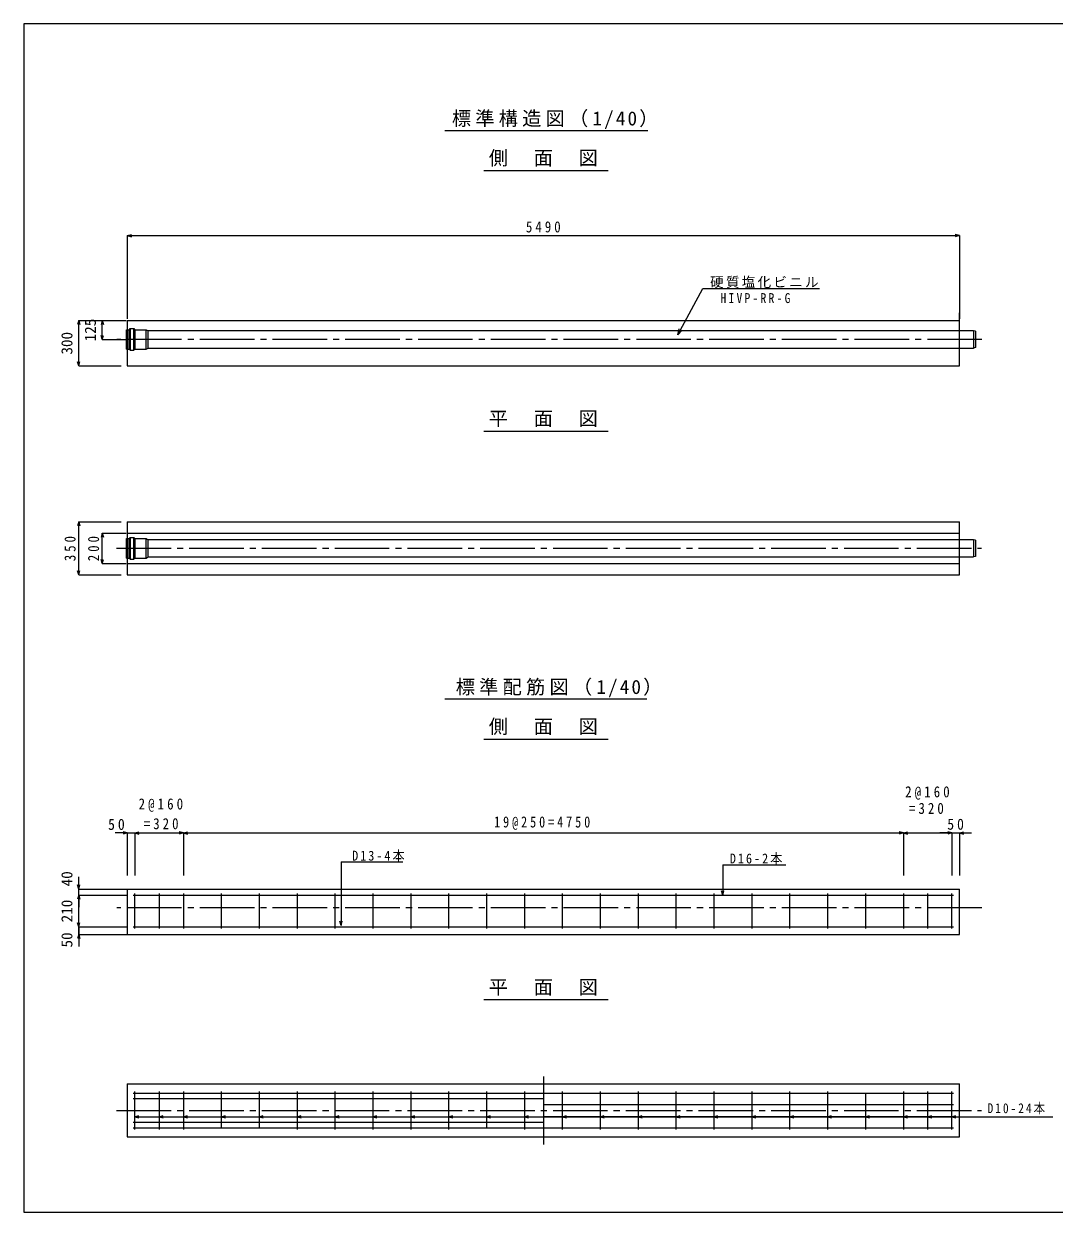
# Model space of a CAD drawing. Units: millimetres on the paper, enlarged 15 times, with parts at other scales. Extents: x -2100 to 2100, y -1470 to 1470.
# Drawn here: x -2100 to 449, y -1470 to 1470 of the extents above; entities that cross this region are included whole.
import ezdxf
from ezdxf.enums import TextEntityAlignment as Align

# ---------------------------------------------------------------- set-up
doc = ezdxf.new("R2010")
doc.units = ezdxf.units.MM
doc.header["$LTSCALE"] = 15
for name, pattern in [('CHAIN', [18.5, 12, -1.5, 3.5, -1.5]), ('CHAIN1', [8, 5, -1, 1, -1]), ('CHAIN2', [12, 9, -1, 1, -1])]:
    doc.linetypes.add(name, pattern=pattern)
for name, color, linetype, lineweight in [('0-0_図面枠', 7, 'Continuous', 18), ('1-0', 3, 'Continuous', 18), ('1-1_製品図', 3, 'Continuous', 18), ('1-2_パイプ', 4, 'Continuous', 18), ('1-3_鉄筋', 2, 'Continuous', 18), ('1-4_ノズル', 4, 'CHAIN1', 18), ('1-6_寸法', 4, 'Continuous', 18), ('1-A', 7, 'Continuous', 18), ('1-B', 7, 'Continuous', 18)]:
    doc.layers.add(name, color=color, linetype=linetype, lineweight=lineweight)
doc.styles.add('ＭＳ ゴシック', font='')
doc.styles.get('ＭＳ ゴシック').set_extended_font_data('MS Gothic')

msp = doc.modelspace()

# ---------------------------------------------------------------- linework, layer by layer
at = {"layer": '0-0_図面枠', "color": 5}
msp.add_lwpolyline([(2100, 1470), (-2100, 1470), (-2100, -1470), (2100, -1470)], close=True, dxfattribs=at)
at = {"layer": '1-0'}
for p, q in [((-1058.13, 1206.28), (-555.9, 1206.28)), ((-961.77, 1107), (-654.49, 1107)), ((-961.77, 1107), (-654.49, 1107)), ((-961.77, 462.35), (-654.49, 462.35)), ((-1058.13, -200.13), (-558.13, -200.13)), ((-961.77, -299.4), (-654.49, -299.4))]:
    msp.add_line(p, q, dxfattribs=at)
at = {"layer": '1-1_製品図'}
for p, q in [((-1843.95, 735.97), (214.8, 735.97)), ((-1843.95, 735.97), (-1843.95, 623.47)), ((-1843.95, 238.01), (214.8, 238.01)), ((-1843.95, 238.01), (-1843.95, 106.76)), ((-1843.95, 209.88), (214.8, 209.88)), ((-1843.95, 134.88), (214.8, 134.88)), ((-1843.95, -670.44), (214.8, -670.44)), ((-1843.95, -670.44), (-1843.95, -782.94)), ((214.8, -782.94), (214.8, -670.44)), ((-1843.95, -782.94), (214.8, -782.94)), ((-961.77, -944.06), (-654.49, -944.06)), ((-1843.95, -1152.61), (214.8, -1152.61)), ((-1843.95, -1152.61), (-1843.95, -1283.86))]:
    msp.add_line(p, q, dxfattribs=at)
at = {"layer": '1-1_製品図', "color": 7, "linetype": 'CHAIN2'}
for p, q in [((270.54, 689.09), (-1869.8, 689.09)), ((-1870.63, 172.38), (269.72, 172.38)), ((270.54, -717.31), (-1869.8, -717.31)), ((-1870.63, -1218.23), (269.72, -1218.23))]:
    msp.add_line(p, q, dxfattribs=at)
at = {"layer": '1-1_製品図'}
for points in [[(-1843.95, 623.47), (214.8, 623.47), (214.8, 754.72)], [(-1843.95, 106.76), (214.8, 106.76), (214.8, 238.01)], [(-1843.95, -1283.86), (214.8, -1283.86), (214.8, -1152.61)]]:
    msp.add_lwpolyline(points, dxfattribs=at)
at = {"layer": '1-2_パイプ'}
for p, q in [((-1845.82, 713.16), (-1839.61, 713.16)), ((-1845.82, 665.03), (-1845.82, 713.16)), ((-1839.61, 713.16), (-1836.95, 715.82)), ((-1839.61, 665.03), (-1839.61, 713.16)), ((-1836.95, 715.82), (-1827.6, 715.82)), ((-1836.95, 715.82), (-1836.95, 662.36)), ((-1827.6, 715.82), (-1824.94, 713.16)), ((-1827.6, 662.36), (-1827.6, 715.82)), ((-1824.94, 713.16), (-1797.07, 713.16)), ((-1824.94, 713.16), (-1824.94, 665.03)), ((-1797.07, 713.16), (-1792.41, 710.47)), ((-1797.07, 665.03), (-1797.07, 713.16)), ((-1792.41, 667.72), (-1792.41, 710.47)), ((249.3, 710.47), (-1792.41, 710.47)), ((254.18, 709.16), (254.18, 669.02)), ((-1845.82, 665.03), (-1839.61, 665.03)), ((-1839.61, 665.03), (-1836.95, 662.36)), ((-1836.95, 662.36), (-1827.6, 662.36)), ((-1827.6, 662.36), (-1824.94, 665.03)), ((-1824.94, 665.03), (-1797.07, 665.03)), ((-1797.07, 665.03), (-1792.41, 667.72)), ((-1792.41, 667.72), (249.3, 667.72)), ((254.18, 669.02), (249.3, 667.72)), ((-1845.82, 196.45), (-1839.61, 196.45)), ((-1845.82, 148.32), (-1845.82, 196.45)), ((-1839.61, 196.45), (-1836.95, 199.11)), ((-1839.61, 148.32), (-1839.61, 196.45)), ((-1836.95, 199.11), (-1836.95, 145.66)), ((-1836.95, 199.11), (-1827.6, 199.11)), ((-1827.6, 145.66), (-1827.6, 199.11)), ((-1827.6, 199.11), (-1824.94, 196.45)), ((-1824.94, 196.45), (-1797.07, 196.45)), ((-1824.94, 196.45), (-1824.94, 148.32)), ((-1797.07, 196.45), (-1792.41, 193.76)), ((-1797.07, 148.32), (-1797.07, 196.45)), ((-1792.41, 151.01), (-1792.41, 193.76)), ((249.3, 193.76), (-1792.41, 193.76)), ((254.18, 192.45), (254.18, 152.31)), ((-1845.82, 148.32), (-1839.61, 148.32)), ((-1839.61, 148.32), (-1836.95, 145.66)), ((-1827.6, 145.66), (-1824.94, 148.32)), ((-1824.94, 148.32), (-1797.07, 148.32)), ((-1797.07, 148.32), (-1792.41, 151.01)), ((-1792.41, 151.01), (249.3, 151.01)), ((254.18, 152.31), (249.3, 151.01)), ((-1836.95, 145.66), (-1827.6, 145.66))]:
    msp.add_line(p, q, dxfattribs=at)
for points in [[(254.18, 709.16), (249.3, 710.47), (249.3, 667.72)], [(254.18, 192.45), (249.3, 193.76), (249.3, 151.01)]]:
    msp.add_lwpolyline(points, dxfattribs=at)
at = {"layer": '1-3_鉄筋'}
for p, q in [((-1828.95, -685.44), (199.8, -685.44)), ((-1825.2, -767.94), (-1825.2, -681.69)), ((-1765.2, -681.69), (-1765.2, -767.94)), ((-1705.2, -681.69), (-1705.2, -767.94)), ((-1611.45, -681.69), (-1611.45, -767.94)), ((-1517.7, -681.69), (-1517.7, -767.94)), ((-1423.95, -681.69), (-1423.95, -767.94)), ((-1330.2, -681.69), (-1330.2, -767.94)), ((-1236.45, -681.69), (-1236.45, -767.94)), ((-1142.7, -681.69), (-1142.7, -767.94)), ((-1048.95, -681.69), (-1048.95, -767.94)), ((-955.2, -681.69), (-955.2, -767.94)), ((-861.45, -681.69), (-861.45, -767.94)), ((-767.7, -681.69), (-767.7, -767.94)), ((-673.95, -681.69), (-673.95, -767.94)), ((-580.2, -681.69), (-580.2, -767.94)), ((-486.45, -681.69), (-486.45, -767.94)), ((-392.7, -681.69), (-392.7, -767.94)), ((-298.95, -681.69), (-298.95, -767.94)), ((-205.2, -681.69), (-205.2, -767.94)), ((-111.45, -681.69), (-111.45, -767.94)), ((-17.7, -681.69), (-17.7, -767.94)), ((76.05, -681.69), (76.05, -767.94)), ((136.05, -681.69), (136.05, -767.94)), ((196.05, -767.94), (196.05, -681.69)), ((-1828.95, -764.19), (199.8, -764.19)), ((-1828.95, -1175.11), (199.8, -1175.11)), ((-1825.2, -1265.11), (-1825.2, -1171.36)), ((-1765.2, -1171.36), (-1765.2, -1265.11)), ((-1705.2, -1171.36), (-1705.2, -1265.11)), ((-1611.45, -1171.36), (-1611.45, -1259.48)), ((-1517.7, -1171.36), (-1517.7, -1259.48)), ((-1423.95, -1171.36), (-1423.95, -1265.11)), ((-1330.2, -1171.36), (-1330.2, -1265.11)), ((-1236.45, -1171.36), (-1236.45, -1265.11)), ((-1142.7, -1171.36), (-1142.7, -1265.11)), ((-1048.95, -1171.36), (-1048.95, -1265.11)), ((-955.2, -1171.36), (-955.2, -1259.48)), ((-861.45, -1171.36), (-861.45, -1265.11)), ((-767.7, -1171.36), (-767.7, -1265.11)), ((-673.95, -1171.36), (-673.95, -1265.11)), ((-580.2, -1171.36), (-580.2, -1265.11)), ((-486.45, -1171.36), (-486.45, -1265.11)), ((-392.7, -1171.36), (-392.7, -1265.11)), ((-298.95, -1171.36), (-298.95, -1265.11)), ((-205.2, -1171.36), (-205.2, -1265.11)), ((-111.45, -1171.36), (-111.45, -1265.11)), ((-17.7, -1175.11), (-17.7, -1265.11)), ((76.05, -1171.36), (76.05, -1265.11)), ((136.05, -1171.36), (136.05, -1265.11)), ((196.05, -1265.11), (196.05, -1171.36)), ((-1828.95, -1188.98), (-814.57, -1188.98)), ((-814.57, -1203.23), (199.8, -1203.23)), ((-814.57, -1233.23), (199.8, -1233.23)), ((-1828.95, -1247.48), (-814.57, -1247.48)), ((-1828.95, -1261.36), (199.8, -1261.36))]:
    msp.add_line(p, q, dxfattribs=at)
at = {"layer": '1-3_鉄筋', "color": 7, "linetype": 'CHAIN'}
msp.add_line((-814.57, -1133.86), (-814.57, -1302.61), dxfattribs=at)
at = {"layer": '1-4_ノズル'}
for p, q in [((-1603.01, 172.38), (-1573.01, 172.38)), ((-1087.39, 172.38), (-1057.39, 172.38)), ((-571.76, 172.38), (-541.76, 172.38)), ((-56.14, 172.38), (-26.14, 172.38))]:
    msp.add_line(p, q, dxfattribs=at)
at = {"layer": '1-4_ノズル', "color": 7, "linetype": 'Continuous'}
for q in [(-1601.31, -1231.09), (-1601.31, -1236.52)]:
    msp.add_line((-1611.45, -1233.8), q, dxfattribs=at)
at = {"layer": '1-6_寸法'}
for p, q in [((-1843.95, 945.97), (-1833.81, 948.69)), ((-1843.95, 945.97), (214.8, 945.97)), ((-1843.95, 945.97), (-1833.81, 943.25)), ((-1843.95, 945.97), (-1843.95, 739.72)), ((214.8, 945.97), (204.66, 948.69)), ((214.8, 945.97), (204.66, 943.25)), ((214.8, 945.97), (214.8, 739.72)), ((-1963.95, 735.97), (-1966.67, 725.83)), ((-1963.95, 623.47), (-1963.95, 735.97)), ((-1963.95, 735.97), (-1961.23, 725.83)), ((-1963.95, 735.97), (-1858.95, 735.97)), ((-1905.84, 735.97), (-1908.56, 725.83)), ((-1905.84, 689.09), (-1905.84, 735.97)), ((-1905.84, 735.97), (-1903.13, 725.83)), ((-1905.84, 735.97), (-1846.27, 735.97)), ((-1905.84, 689.09), (-1908.56, 699.23)), ((-1905.84, 689.09), (-1903.13, 699.23)), ((-1905.84, 689.09), (-1846.27, 689.09)), ((-1963.95, 623.47), (-1966.67, 633.61)), ((-1963.95, 623.47), (-1961.23, 633.61)), ((-1963.95, 623.47), (-1858.95, 623.47)), ((-1963.95, 238.01), (-1966.67, 227.87)), ((-1963.95, 106.76), (-1963.95, 238.01)), ((-1963.95, 238.01), (-1961.23, 227.87)), ((-1963.95, 238.01), (-1858.95, 238.01)), ((-1905.84, 209.88), (-1908.56, 199.74)), ((-1905.84, 134.88), (-1905.84, 209.88)), ((-1905.84, 209.88), (-1903.13, 199.74)), ((-1905.84, 209.88), (-1846.27, 209.88)), ((-1905.84, 134.88), (-1908.56, 145.03)), ((-1905.84, 134.88), (-1903.13, 145.03)), ((-1905.84, 134.88), (-1846.27, 134.88)), ((-1963.95, 106.76), (-1966.67, 116.9)), ((-1963.95, 106.76), (-1961.23, 116.9)), ((-1963.95, 106.76), (-1858.95, 106.76)), ((-1843.95, -531.69), (-1854.09, -528.97)), ((-1825.2, -531.69), (-1815.06, -528.97)), ((-1825.2, -531.69), (-1815.06, -528.97)), ((-1705.2, -531.69), (-1715.34, -528.97)), ((-1705.2, -531.69), (-1695.06, -528.97)), ((76.05, -531.69), (65.91, -528.97)), ((76.05, -531.69), (86.19, -528.97)), ((196.05, -531.69), (185.91, -528.97)), ((196.05, -531.69), (185.91, -528.97)), ((214.8, -531.69), (224.94, -528.97)), ((-1843.95, -531.69), (-1873.95, -531.69)), ((-1843.95, -531.69), (-1854.09, -534.41)), ((-1843.95, -531.69), (-1825.2, -531.69)), ((-1843.95, -531.69), (-1843.95, -636.69)), ((-1825.2, -531.69), (-1795.2, -531.69)), ((-1825.2, -531.69), (-1815.06, -534.41)), ((-1825.2, -531.69), (-1825.2, -636.69)), ((-1825.2, -531.69), (-1705.2, -531.69)), ((-1825.2, -531.69), (-1815.06, -534.41)), ((-1705.2, -531.69), (-1715.34, -534.41)), ((-1705.2, -531.69), (-1705.2, -636.69)), ((-1705.2, -531.69), (76.05, -531.69)), ((-1705.2, -531.69), (-1695.06, -534.41)), ((76.05, -531.69), (65.91, -534.41)), ((76.05, -531.69), (76.05, -636.69)), ((76.05, -531.69), (196.05, -531.69)), ((76.05, -531.69), (86.19, -534.41)), ((196.05, -531.69), (166.05, -531.69)), ((196.05, -531.69), (185.91, -534.41)), ((196.05, -531.69), (185.91, -534.41)), ((196.05, -531.69), (196.05, -636.69)), ((196.05, -531.69), (214.8, -531.69)), ((214.8, -531.69), (244.8, -531.69)), ((214.8, -531.69), (224.94, -534.41)), ((214.8, -531.69), (214.8, -636.69)), ((-1963.95, -670.44), (-1963.95, -640.44)), ((-1963.95, -670.44), (-1966.67, -660.3)), ((-1963.95, -685.44), (-1963.95, -655.44)), ((-1963.95, -670.44), (-1961.23, -660.3)), ((-1963.95, -685.44), (-1963.95, -670.44)), ((-1963.95, -670.44), (-1843.95, -670.44)), ((-1963.95, -685.44), (-1966.67, -695.58)), ((-1963.95, -685.44), (-1963.95, -715.44)), ((-1963.95, -685.44), (-1961.23, -695.58)), ((-1963.95, -764.19), (-1963.95, -734.19)), ((-1963.95, -764.19), (-1966.67, -754.05)), ((-1963.95, -764.19), (-1961.23, -754.05)), ((-1963.95, -782.94), (-1963.95, -764.19)), ((-1963.95, -764.19), (-1843.95, -764.19)), ((-1963.95, -764.19), (-1963.95, -794.19)), ((-1963.95, -782.94), (-1966.67, -793.08)), ((-1963.95, -782.94), (-1963.95, -812.94)), ((-1963.95, -782.94), (-1961.23, -793.08)), ((-1963.95, -782.94), (-1843.95, -782.94))]:
    msp.add_line(p, q, dxfattribs=at)
msp.add_lwpolyline([(-1963.95, -764.19), (-1963.95, -685.44), (-1843.95, -685.44)], dxfattribs=at)
at = {"layer": '1-A'}
for q in [(-478.42, 714.93), (-471.59, 711.22)]:
    msp.add_line((-481.92, 700.34), q, dxfattribs=at)
msp.add_lwpolyline([(-481.92, 700.34), (-419.62, 815.01), (-131, 815.01)], dxfattribs=at)
at = {"layer": '1-B'}
for p, q in [((-1315.07, -603.49), (-1162.09, -603.49)), ((-1315.07, -603.49), (-1315.07, -760.44)), ((-370.88, -610.6), (-214.9, -610.6)), ((-370.88, -610.6), (-370.88, -685.44)), ((-370.88, -685.44), (-373.6, -675.3)), ((-370.88, -685.44), (-368.17, -675.3)), ((-1315.07, -760.44), (-1317.79, -750.3)), ((-1315.07, -760.44), (-1312.36, -750.3)), ((-1825.2, -1233.8), (-1815.06, -1231.09)), ((-1825.2, -1233.8), (-1815.06, -1236.52)), ((-1825.2, -1233.8), (445.89, -1233.8)), ((-1765.2, -1233.8), (-1755.06, -1231.09)), ((-1765.2, -1233.8), (-1755.06, -1236.52)), ((-1705.2, -1233.8), (-1695.06, -1231.09)), ((-1705.2, -1233.8), (-1695.06, -1236.52)), ((-1517.7, -1233.8), (-1507.56, -1231.09)), ((-1517.7, -1233.8), (-1507.56, -1236.52)), ((-1423.95, -1233.8), (-1413.81, -1231.09)), ((-1423.95, -1233.8), (-1413.81, -1236.52)), ((-1330.2, -1233.8), (-1320.06, -1231.09)), ((-1330.2, -1233.8), (-1320.06, -1236.52)), ((-1236.45, -1233.8), (-1226.31, -1231.09)), ((-1236.45, -1233.8), (-1226.31, -1236.52)), ((-1142.7, -1233.8), (-1132.56, -1231.09)), ((-1142.7, -1233.8), (-1132.56, -1236.52)), ((-1048.95, -1233.8), (-1038.81, -1231.09)), ((-1048.95, -1233.8), (-1038.81, -1236.52)), ((-955.2, -1233.8), (-945.06, -1231.09)), ((-955.2, -1233.8), (-945.06, -1236.52)), ((-861.45, -1233.8), (-851.31, -1231.09)), ((-861.45, -1233.8), (-851.31, -1236.52)), ((-767.7, -1233.8), (-757.56, -1231.09)), ((-767.7, -1233.8), (-757.56, -1236.52)), ((-673.95, -1233.8), (-663.81, -1231.09)), ((-673.95, -1233.8), (-663.81, -1236.52)), ((-580.2, -1233.8), (-570.06, -1231.09)), ((-580.2, -1233.8), (-570.06, -1236.52)), ((-486.45, -1233.8), (-476.31, -1231.09)), ((-486.45, -1233.8), (-476.31, -1236.52)), ((-392.7, -1233.8), (-382.56, -1231.09)), ((-392.7, -1233.8), (-382.56, -1236.52)), ((-298.95, -1233.8), (-288.81, -1231.09)), ((-298.95, -1233.8), (-288.81, -1236.52)), ((-205.2, -1233.8), (-195.06, -1231.09)), ((-205.2, -1233.8), (-195.06, -1236.52)), ((-111.45, -1233.8), (-101.31, -1231.09)), ((-111.45, -1233.8), (-101.31, -1236.52)), ((-17.7, -1233.8), (-7.56, -1231.09)), ((-17.7, -1233.8), (-7.56, -1236.52)), ((76.05, -1233.8), (86.19, -1231.09)), ((76.05, -1233.8), (86.19, -1236.52)), ((136.05, -1233.8), (146.19, -1231.09)), ((136.05, -1233.8), (146.19, -1236.52)), ((196.05, -1233.8), (206.19, -1231.09)), ((196.05, -1233.8), (206.19, -1236.52))]:
    msp.add_line(p, q, dxfattribs=at)

# ---------------------------------------------------------------- texts
at = {"layer": '1-0', "color": 7, "char_height": 34.84, "attachment_point": 7, "style": 'ＭＳ ゴシック'}
for s, insert in [('\\T1.22;標準構造図（1/40）', (-1040.95, 1210.03)), ('\\T1.17;側\u3000面\u3000図', (-949.53, 1116.86)), ('\\T1.17;平\u3000面\u3000図', (-949.53, 472.2)), ('\\T1.22;標準配筋図（1/40）', (-1031.31, -196.38)), ('\\T1.17;側\u3000面\u3000図', (-949.53, -289.55))]:
    msp.add_mtext(s, dxfattribs=dict(at, insert=insert))
at = {"layer": '1-6_寸法', "style": 'ＭＳ ゴシック'}
for s, p in [('125', (-1913.34, 684.41)), ('300', (-1971.45, 651.59)), ('40', (-1971.45, -663.9)), ('210', (-1971.45, -752.94)), ('50', (-1971.45, -815.15))]:
    msp.add_text(s, height=27.49, rotation=90, dxfattribs=at).set_placement(p, align=Align.BOTTOM_LEFT)
at = {"layer": '1-6_寸法', "char_height": 27.49, "attachment_point": 7, "style": 'ＭＳ ゴシック'}
for s, insert in [('\\T1.47;\\W0.85;5490', (-857.7, 953.47)), ('\\T1.48;\\W0.85;2@160', (80.66, -449.62)), ('\\T1.48;\\W0.85;2@160', (-1815.83, -479.64)), ('\\T1.47;\\W0.85;=320', (90.11, -485.02)), ('\\T1.44;\\W0.9;50', (-1891.33, -524.6)), ('\\T1.47;\\W0.85;=320', (-1803.1, -522.9)), ('\\T1.49;\\W0.8;19@250=4750', (-936.45, -524.19)), ('\\T1.44;\\W0.9;50', (184.8, -524.19))]:
    msp.add_mtext(s, dxfattribs=dict(at, insert=insert))
at = {"layer": '1-6_寸法', "char_height": 27.49, "attachment_point": 7, "rotation": 90, "style": 'ＭＳ ゴシック'}
for s, insert in [('\\T1.46;\\W0.85;350', (-1971.45, 140.51)), ('\\T1.46;\\W0.85;200', (-1913.34, 140.51))]:
    msp.add_mtext(s, dxfattribs=dict(at, insert=insert))
at = {"layer": '1-A', "char_height": 24.51, "attachment_point": 7, "style": 'ＭＳ ゴシック'}
for s, insert in [('\\T1.17;硬質塩化ビニル', (-401.89, 816.07)), ('\\T1.4;\\W0.85;HIVP-RR-G', (-376.3, 778.74))]:
    msp.add_mtext(s, dxfattribs=dict(at, insert=insert))
at = {"layer": '1-B', "attachment_point": 7, "style": 'ＭＳ ゴシック'}
for s, insert, char_height in [('\\T1.33;\\W0.9;D13-4本', (-1287.61, -602.85), 24.51), ('\\T1.33;\\W0.9;D16-2本', (-353.18, -609.8), 24.51), ('\\T1.17;平\u3000面\u3000図', (-949.53, -934.2), 34.84), ('\\T1.34;\\W0.85;D10-24本', (284.35, -1227.6), 24.51)]:
    msp.add_mtext(s, dxfattribs=dict(at, insert=insert, char_height=char_height))

doc.saveas('drawing.dxf')
